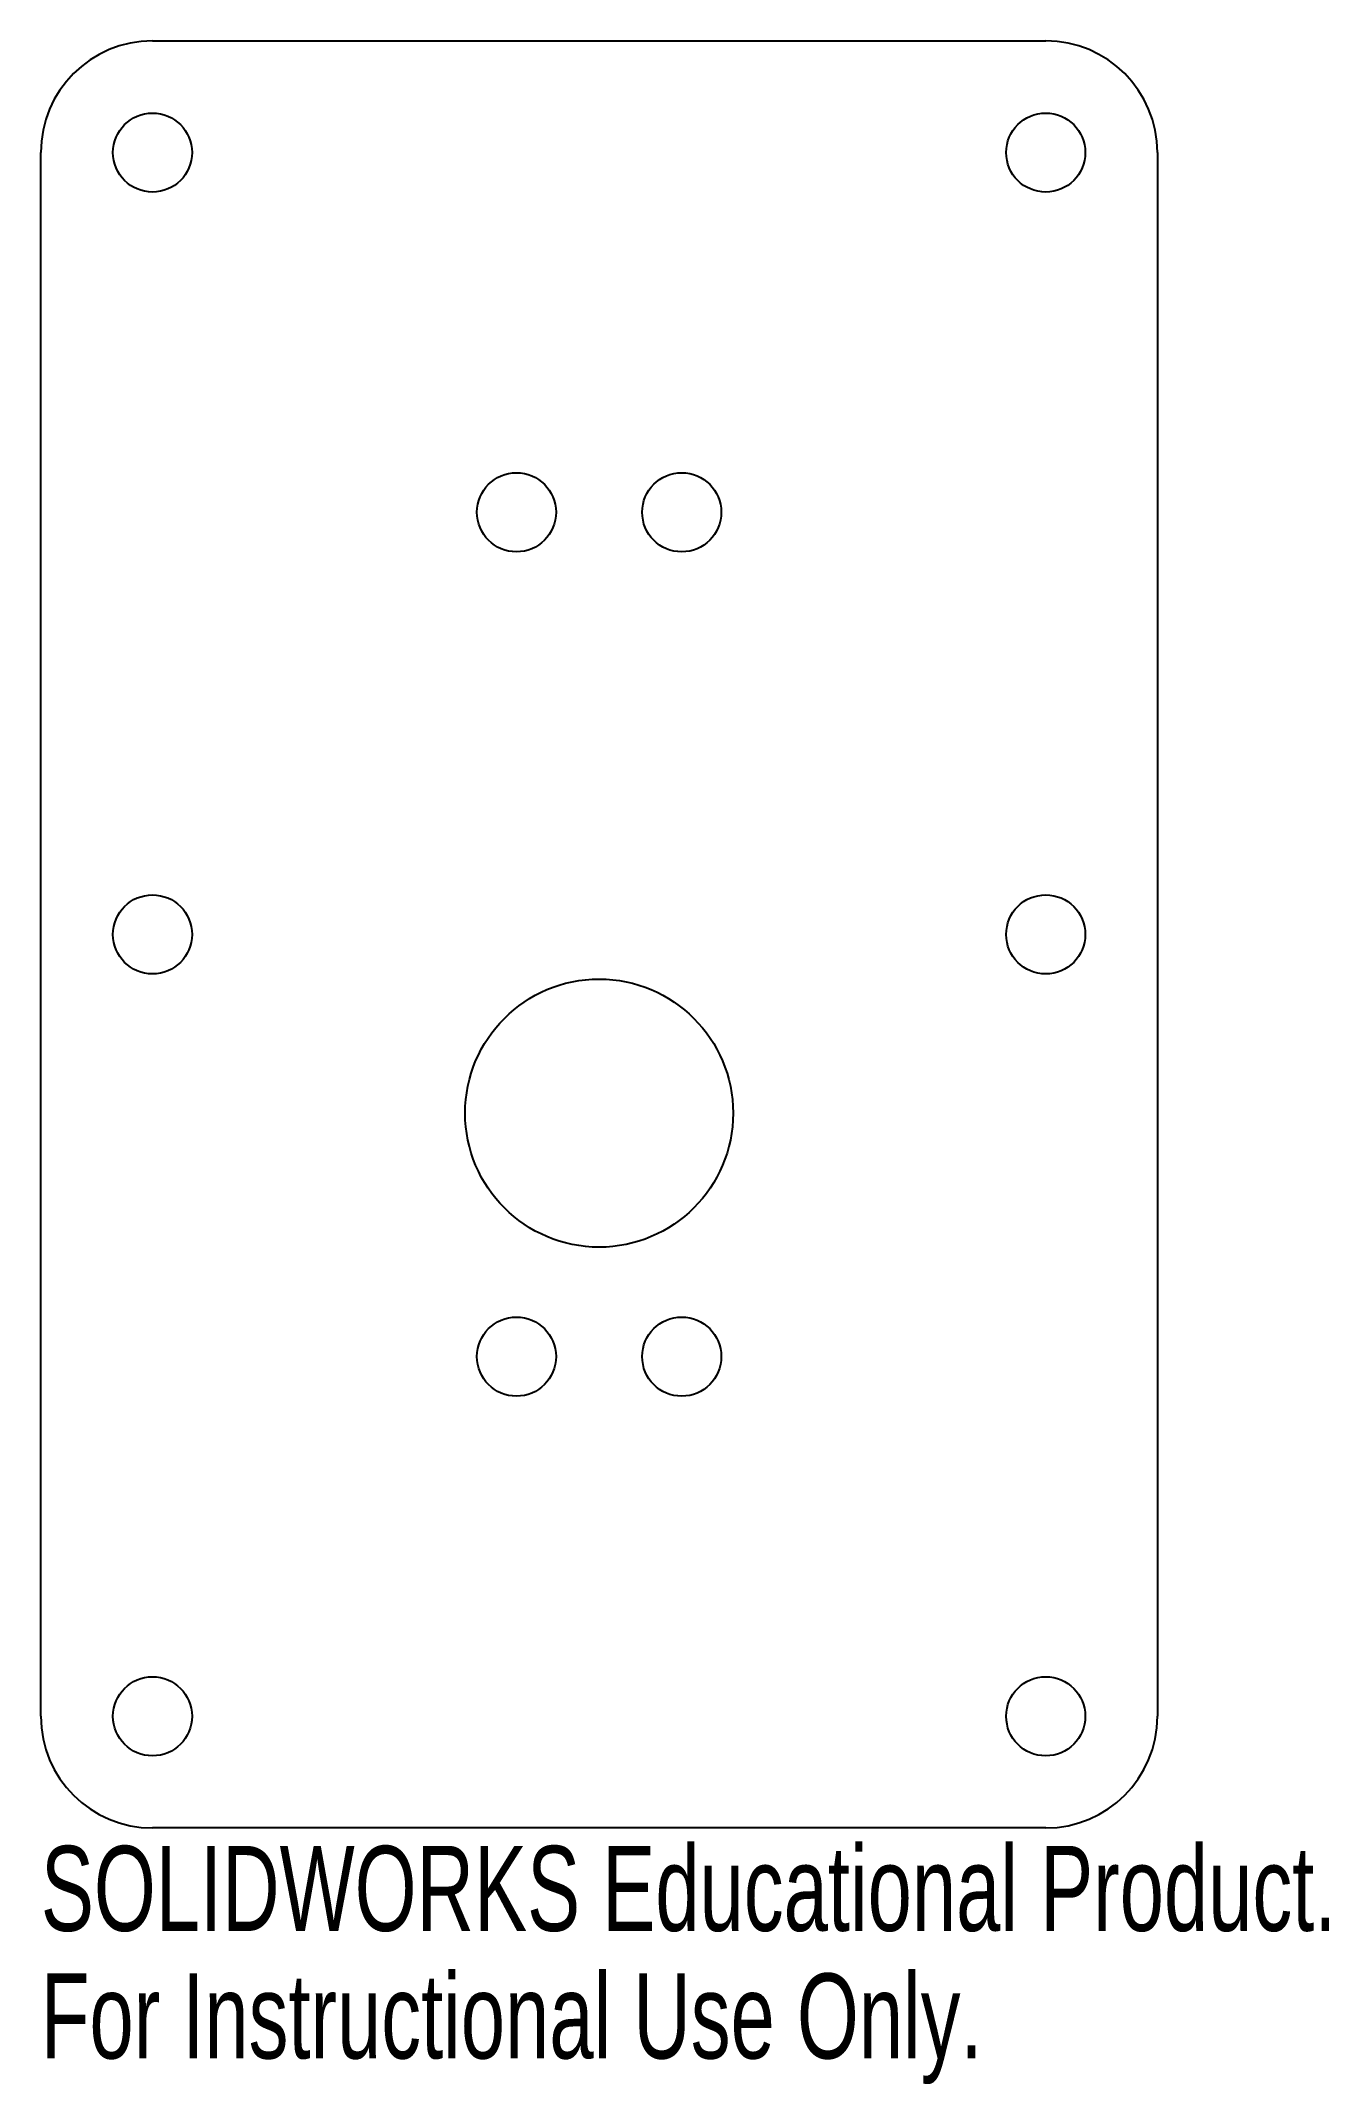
# Model space of a CAD drawing. Header units: inches. Extents: x -1.25 to 1.63, y -2.57 to 2.
import ezdxf

# ---------------------------------------------------------------- set-up
doc = ezdxf.new("R2010")
doc.units = ezdxf.units.IN
doc.header["$MEASUREMENT"] = 0
doc.styles.add('SLDTEXTSTYLE0', font='TXT', dxfattribs={"width": 0.7})

msp = doc.modelspace()

# ---------------------------------------------------------------- linework, layer by layer
at = {"color": 7, "linetype": 'Continuous', "lineweight": 25}
for p, q in [((-1, 2), (1, 2)), ((-1.25, -1.75), (-1.25, 1.75)), ((1.25, 1.75), (1.25, -1.75)), ((1, -2), (-1, -2))]:
    msp.add_line(p, q, dxfattribs=at)
for centre, radius in [((-1, 1.75), 0.0885), ((1, 1.75), 0.0885), ((-0.185, 0.9449), 0.0885), ((0.185, 0.9449), 0.0885), ((-1, 0), 0.0885), ((1, 0), 0.0885), ((0, -0.4), 0.3), ((-0.185, -0.9449), 0.0885), ((0.185, -0.9449), 0.0885), ((-1, -1.75), 0.0885), ((1, -1.75), 0.0885)]:
    msp.add_circle(centre, radius, dxfattribs=at)
for centre, start, end in [((-1, 1.75), 90, 180), ((1, 1.75), 0, 90), ((-1, -1.75), 180, 270), ((1, -1.75), 270, 0)]:
    msp.add_arc(centre, 0.25, start, end, dxfattribs=at)

# ---------------------------------------------------------------- texts
at = {"color": 7, "linetype": 'Continuous', "char_height": 0.1903, "attachment_point": 1, "style": 'SLDTEXTSTYLE0'}
for s, insert in [('SOLIDWORKS Educational Product.', (-1.25, -2.0401)), ('For Instructional Use Only.', (-1.25, -2.3256))]:
    msp.add_mtext(s, dxfattribs=dict(at, insert=insert))

doc.saveas('drawing.dxf')
